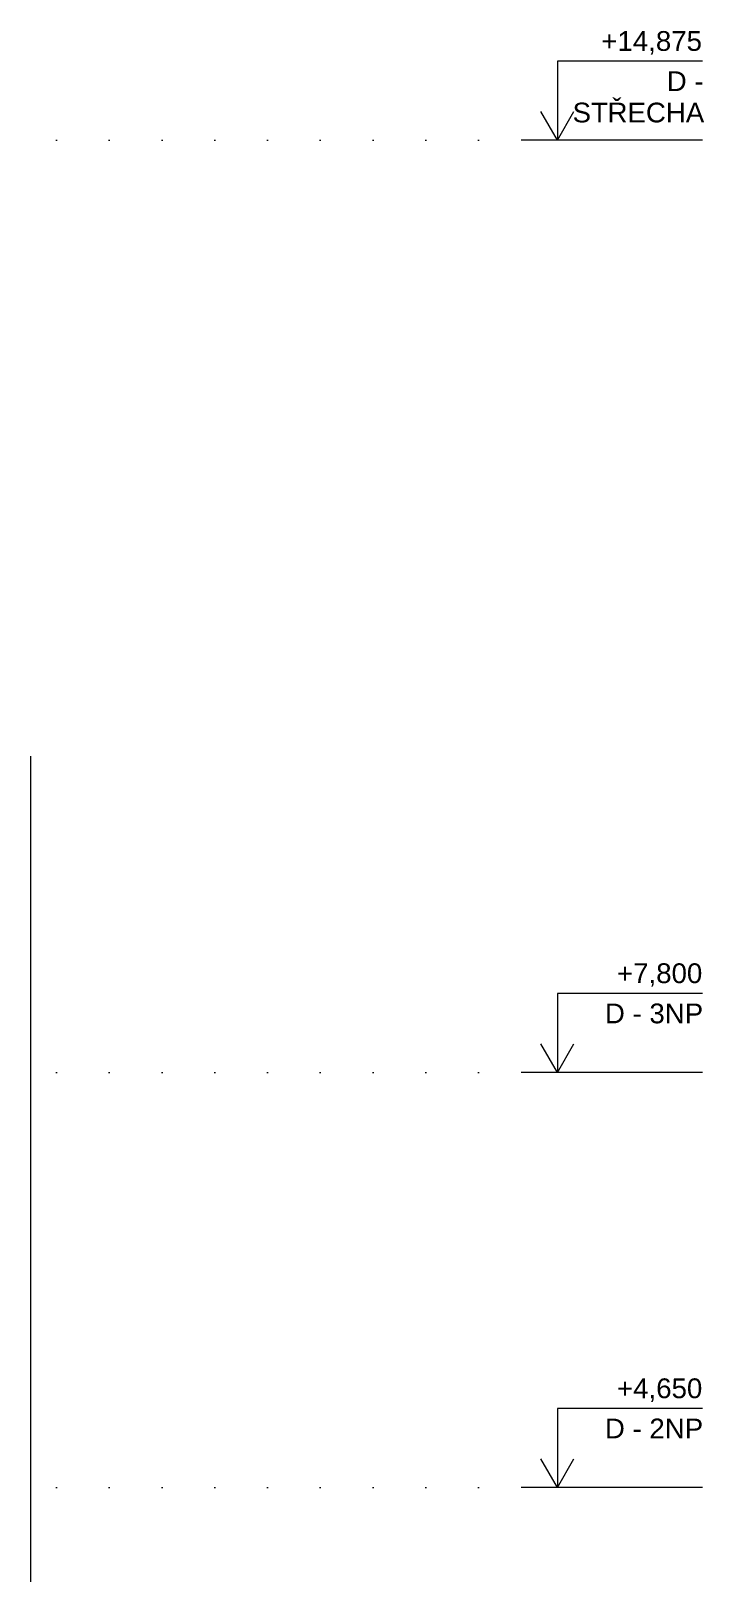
# Model space of a CAD drawing. Header units: millimetres. Extents: x -9129 to 220959, y -4760 to 72638.
# Drawn here: x 22285 to 27391, y 4000 to 15705 of the extents above; entities that cross this region are included whole.
import ezdxf

# ---------------------------------------------------------------- set-up
doc = ezdxf.new("R2010")
doc.units = ezdxf.units.MM
doc.linetypes.add('HA_Dot-S4mm', pattern=[400, 0, -400])
doc.layers.add('A-FLOR-LEVL-OTLN', color=9, linetype='Continuous', lineweight=9)
doc.layers.add('A-WALL-____-OTLN', color=9, linetype='Continuous', lineweight=9)
doc.styles.add('Arial_1', font='arial.ttf', dxfattribs={"height": 150})

# ---------------------------------------------------------------- blocks, each defined once
blk = doc.blocks.new('185-01_OBJEKT D_Central_rvt-1-D_pohled jižní_DPS pohled')
at = {"layer": 'A-WALL-____-OTLN', "color": 7}
for p, q in [((22285, 9645), (22285, 10200)), ((22285, 9628), (22285, 9645)), ((22285, 1500), (22285, 9628))]:
    blk.add_line(p, q, dxfattribs=at)
blk = doc.blocks.new('Level - Generic Level-367061-D_pohled jižní_DPS pohled')
at = {"layer": 'A-FLOR-LEVL-OTLN'}
for p, q in [((27378, 2100), (26278, 2100)), ((26278, 2100), (26278, 1500)), ((26278, 1500), (26153, 1717)), ((26278, 1500), (26403, 1717)), ((27378, 1500), (26003, 1500))]:
    blk.add_line(p, q, dxfattribs=at)

msp = doc.modelspace()

# ---------------------------------------------------------------- linework, layer by layer
at = {"layer": 'A-FLOR-LEVL-OTLN', "linetype": 'HA_Dot-S4mm', "lineweight": 5}
for p, q in [((-9129, 14875), (26278, 14875)), ((-9129, 7800), (26278, 7800)), ((-9129, 4650), (26278, 4650))]:
    msp.add_line(p, q, dxfattribs=at)

# ---------------------------------------------------------------- block references
at = {"lineweight": 5}
msp.add_blockref('185-01_OBJEKT D_Central_rvt-1-D_pohled jižní_DPS pohled', (0, 0), dxfattribs=at)
at = {"layer": 'A-FLOR-LEVL-OTLN'}
for p in [(0, 13375), (0, 6300), (0, 3150)]:
    msp.add_blockref('Level - Generic Level-367061-D_pohled jižní_DPS pohled', p, dxfattribs=at)

# ---------------------------------------------------------------- texts
at = {"layer": 'A-FLOR-LEVL-OTLN', "lineweight": 5, "char_height": 150, "attachment_point": 1, "style": 'Arial_1'}
for s, insert, width in [('+14,875', (26611, 15703), 945.99), ('D -', (27107, 15398), 344.73), ('ST', (26393, 15160), 320.67), ('ŘECHA', (26658, 15160), 889.87), ('+7,800', (26730, 8628), 801.69), ('D - 3NP', (26638, 8323), 913.92), ('+4,650', (26730, 5478), 801.69), ('D - 2NP', (26638, 5173), 913.92)]:
    msp.add_mtext(s, dxfattribs=dict(at, insert=insert, width=width))

doc.saveas('drawing.dxf')
